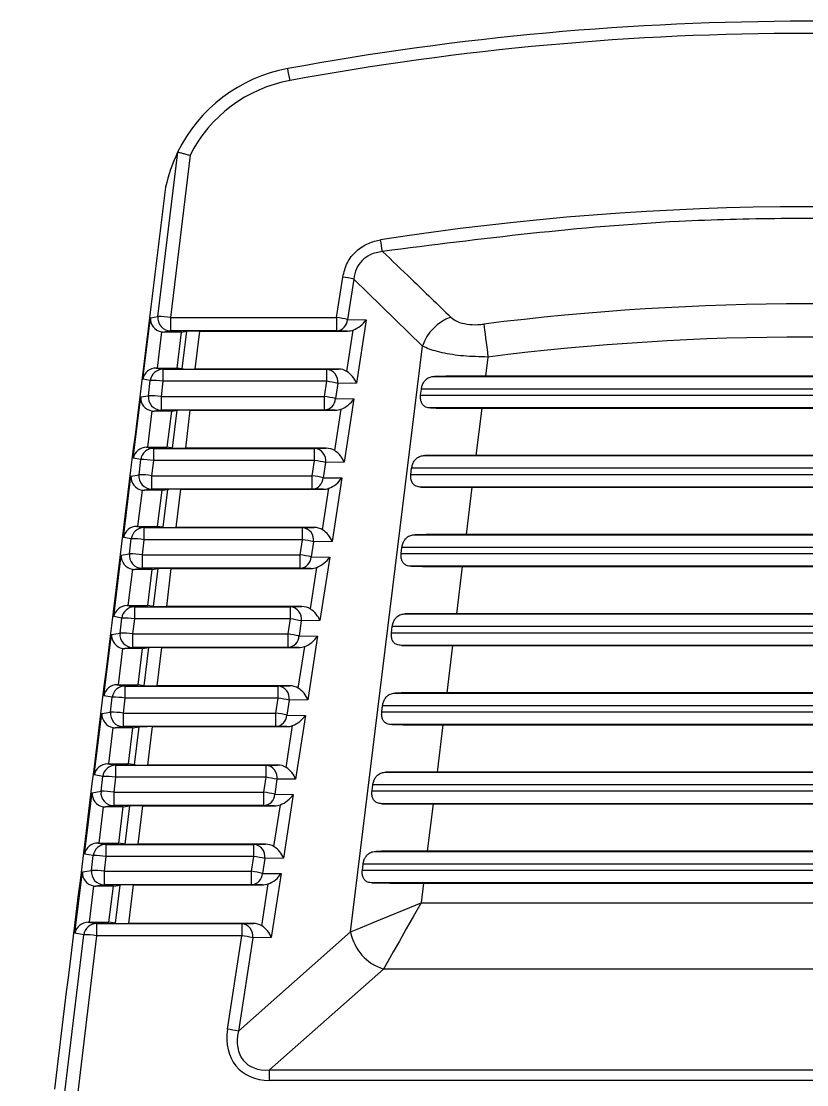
# Model space of a CAD drawing. Extents: x 12.3 to 108.7, y 1.1 to 80.4.
# Drawn here: x 47.134 to 47.749, y 36.939 to 37.772 of the extents above; entities that cross this region are included whole.
import ezdxf

# ---------------------------------------------------------------- set-up
doc = ezdxf.new("R2010")
doc.units = 0
doc.header["$MEASUREMENT"] = 0
doc.layers.add('OBJECT', color=7, linetype='CONTINUOUS')

msp = doc.modelspace()

# ---------------------------------------------------------------- linework, layer by layer
at = {"layer": 'OBJECT'}
for p, q in [((47.24093, 37.54063), (47.25637, 37.66931)), ((47.26608, 37.66692), (47.25084, 37.53994)), ((47.25637, 37.66931), (47.25635, 37.66928)), ((47.38088, 37.53994), (47.38573, 37.57154)), ((47.39433, 37.56996), (47.38948, 37.53835)), ((47.4482, 37.51749), (47.39433, 37.56996)), ((47.23498, 37.53966), (47.24093, 37.54063)), ((47.22908, 37.49159), (47.23498, 37.53966)), ((47.25084, 37.53994), (47.38088, 37.53994)), ((47.25084, 37.53994), (47.25084, 37.52941)), ((47.38088, 37.53994), (47.38088, 37.52941)), ((47.38948, 37.53835), (47.40401, 37.53814)), ((47.40401, 37.53814), (47.39639, 37.48855)), ((47.2437, 37.52868), (47.24021, 37.50028)), ((47.25084, 37.52941), (47.24543, 37.52853)), ((47.2593, 37.52853), (47.24543, 37.52853)), ((47.38088, 37.52941), (47.25084, 37.52941)), ((47.25584, 37.50028), (47.2593, 37.52853)), ((47.2593, 37.52853), (47.26342, 37.5292)), ((47.25987, 37.4996), (47.26342, 37.5292)), ((47.27343, 37.52928), (47.26986, 37.49952)), ((47.27343, 37.52928), (47.38934, 37.52928)), ((47.38934, 37.52928), (47.38088, 37.52941)), ((47.38896, 37.49767), (47.39393, 37.5301)), ((47.39187, 37.05874), (47.4482, 37.51749)), ((47.4995, 37.50895), (47.49766, 37.49391)), ((47.2395, 37.50028), (47.24484, 37.49938)), ((47.24021, 37.50028), (47.25584, 37.50028)), ((47.24484, 37.49938), (47.24484, 37.48991)), ((47.24484, 37.49938), (47.3732, 37.49938)), ((47.25987, 37.4996), (47.25584, 37.50028)), ((47.38232, 37.49952), (47.26986, 37.49952)), ((47.3732, 37.49938), (47.38232, 37.49952)), ((47.3732, 37.48991), (47.3732, 37.49938)), ((47.23492, 37.4906), (47.22908, 37.49159)), ((47.23349, 37.47866), (47.23492, 37.4906)), ((47.45756, 37.49378), (48.04101, 37.49378)), ((48.00091, 37.49391), (47.49766, 37.49391)), ((47.24484, 37.48991), (47.2434, 37.47797)), ((47.3732, 37.48991), (47.24484, 37.48991)), ((47.37137, 37.47797), (47.3732, 37.48991)), ((47.3818, 37.48833), (47.37996, 37.47638)), ((47.39639, 37.48855), (47.3818, 37.48833)), ((47.44673, 37.47904), (47.44731, 37.48378)), ((48.05125, 37.48378), (47.44731, 37.48378)), ((47.22147, 37.42959), (47.22737, 37.47766)), ((47.22737, 37.47766), (47.23349, 37.47866)), ((47.2434, 37.47797), (47.2434, 37.46744)), ((47.2434, 37.47797), (47.37137, 37.47797)), ((47.37137, 37.46744), (47.37137, 37.47797)), ((47.37996, 37.47638), (47.39449, 37.47617)), ((47.39449, 37.47617), (47.38687, 37.42652)), ((47.44673, 37.47904), (48.05183, 37.47904)), ((47.23608, 37.46668), (47.2326, 37.43828)), ((47.2434, 37.46744), (47.23782, 37.46653)), ((47.25169, 37.46653), (47.23782, 37.46653)), ((47.37137, 37.46744), (47.2434, 37.46744)), ((47.24822, 37.43828), (47.25169, 37.46653)), ((47.25169, 37.46653), (47.25599, 37.46723)), ((47.25243, 37.43757), (47.25599, 37.46723)), ((47.26599, 37.46731), (47.26241, 37.43749)), ((47.26599, 37.46731), (47.37983, 37.46731)), ((47.37983, 37.46731), (47.37137, 37.46744)), ((47.37943, 37.43564), (47.38442, 37.46813)), ((48.04404, 37.46904), (47.45452, 37.46904)), ((47.49459, 37.46891), (47.49004, 37.43191)), ((47.49459, 37.46891), (48.00398, 37.46891)), ((47.23189, 37.43828), (47.23739, 37.43735)), ((47.2326, 37.43828), (47.24822, 37.43828)), ((47.23739, 37.43735), (47.23739, 37.42788)), ((47.23739, 37.43735), (47.36368, 37.43735)), ((47.25243, 37.43757), (47.24822, 37.43828)), ((47.3728, 37.43749), (47.26241, 37.43749)), ((47.36368, 37.43735), (47.3728, 37.43749)), ((47.36368, 37.42788), (47.36368, 37.43735)), ((47.44994, 37.43178), (48.04862, 37.43178)), ((48.00852, 37.43191), (47.49004, 37.43191)), ((47.22748, 37.42857), (47.22147, 37.42959)), ((47.22606, 37.41668), (47.22748, 37.42857)), ((47.23739, 37.42788), (47.23597, 37.41599)), ((47.36368, 37.42788), (47.23739, 37.42788)), ((47.36186, 37.41599), (47.36368, 37.42788)), ((47.37228, 37.4263), (47.37045, 37.41441)), ((47.38687, 37.42652), (47.37228, 37.4263)), ((47.21385, 37.36759), (47.21976, 37.41566)), ((47.21976, 37.41566), (47.22606, 37.41668)), ((47.23597, 37.41599), (47.23597, 37.40547)), ((47.23597, 37.41599), (47.36186, 37.41599)), ((47.36186, 37.40547), (47.36186, 37.41599)), ((47.43912, 37.41704), (47.4397, 37.42178)), ((47.43912, 37.41704), (48.05945, 37.41704)), ((48.05886, 37.42178), (47.4397, 37.42178)), ((47.37045, 37.41441), (47.38498, 37.41419)), ((47.38498, 37.41419), (47.37735, 37.36449)), ((48.05166, 37.40704), (47.44691, 37.40704)), ((47.48698, 37.40691), (47.48243, 37.36991)), ((47.48698, 37.40691), (48.01159, 37.40691)), ((47.22847, 37.40469), (47.22498, 37.37628)), ((47.23597, 37.40547), (47.2302, 37.40453)), ((47.24408, 37.40453), (47.2302, 37.40453)), ((47.36186, 37.40547), (47.23597, 37.40547)), ((47.24061, 37.37628), (47.24408, 37.40453)), ((47.24408, 37.40453), (47.24855, 37.40526)), ((47.24498, 37.37555), (47.24855, 37.40526)), ((47.25855, 37.40534), (47.25497, 37.37546)), ((47.25855, 37.40534), (47.37032, 37.40534)), ((47.37032, 37.40534), (47.36186, 37.40547)), ((47.36991, 37.37361), (47.37491, 37.40615)), ((47.22428, 37.37628), (47.22995, 37.37533)), ((47.22498, 37.37628), (47.24061, 37.37628)), ((47.22995, 37.37533), (47.22995, 37.36585)), ((47.22995, 37.37533), (47.35416, 37.37533)), ((47.24498, 37.37555), (47.24061, 37.37628)), ((47.36328, 37.37546), (47.25497, 37.37546)), ((47.35416, 37.37533), (47.36328, 37.37546)), ((47.35416, 37.36585), (47.35416, 37.37533)), ((47.22004, 37.36654), (47.21385, 37.36759)), ((47.21862, 37.35471), (47.22004, 37.36654)), ((47.22995, 37.36585), (47.22853, 37.35402)), ((47.35416, 37.36585), (47.22995, 37.36585)), ((47.35234, 37.35402), (47.35416, 37.36585)), ((47.44233, 37.36978), (48.05623, 37.36978)), ((48.01613, 37.36991), (47.48243, 37.36991)), ((47.36275, 37.36427), (47.36094, 37.35244)), ((47.37735, 37.36449), (47.36275, 37.36427)), ((47.43151, 37.35504), (47.43209, 37.35978)), ((48.06648, 37.35978), (47.43209, 37.35978)), ((47.20624, 37.30559), (47.21214, 37.35366)), ((47.21214, 37.35366), (47.21862, 37.35471)), ((47.22853, 37.35402), (47.22853, 37.3435)), ((47.22853, 37.35402), (47.35234, 37.35402)), ((47.35234, 37.3435), (47.35234, 37.35402)), ((47.36094, 37.35244), (47.37547, 37.35222)), ((47.37547, 37.35222), (47.36783, 37.30246)), ((47.43151, 37.35504), (48.06706, 37.35504)), ((47.22086, 37.34269), (47.21737, 37.31428)), ((47.22853, 37.3435), (47.22259, 37.34253)), ((47.23647, 37.34253), (47.22259, 37.34253)), ((47.35234, 37.3435), (47.22853, 37.3435)), ((47.233, 37.31428), (47.23647, 37.34253)), ((47.23647, 37.34253), (47.24111, 37.34329)), ((47.23754, 37.31352), (47.24111, 37.34329)), ((47.25112, 37.34337), (47.24753, 37.31343)), ((47.25112, 37.34337), (47.3608, 37.34337)), ((47.3608, 37.34337), (47.35234, 37.3435)), ((47.36039, 37.31159), (47.3654, 37.34418)), ((48.05927, 37.34504), (47.43929, 37.34504)), ((47.47936, 37.34491), (47.47482, 37.30791)), ((47.47936, 37.34491), (48.0192, 37.34491)), ((47.21666, 37.31428), (47.22251, 37.3133)), ((47.21737, 37.31428), (47.233, 37.31428)), ((47.22251, 37.3133), (47.22251, 37.30383)), ((47.22251, 37.3133), (47.34464, 37.3133)), ((47.23754, 37.31352), (47.233, 37.31428)), ((47.35375, 37.31343), (47.24753, 37.31343)), ((47.34464, 37.3133), (47.35375, 37.31343)), ((47.34464, 37.30383), (47.34464, 37.3133)), ((47.43472, 37.30778), (48.06385, 37.30778)), ((48.02375, 37.30791), (47.47482, 37.30791)), ((47.2126, 37.30452), (47.20624, 37.30559)), ((47.21118, 37.29274), (47.2126, 37.30452)), ((47.22251, 37.30383), (47.22109, 37.29205)), ((47.34464, 37.30383), (47.22251, 37.30383)), ((47.34283, 37.29205), (47.34464, 37.30383)), ((47.35323, 37.30224), (47.35143, 37.29047)), ((47.36783, 37.30246), (47.35323, 37.30224)), ((47.19863, 37.24359), (47.20453, 37.29166)), ((47.20453, 37.29166), (47.21118, 37.29274)), ((47.22109, 37.29205), (47.22109, 37.28152)), ((47.22109, 37.29205), (47.34283, 37.29205)), ((47.34283, 37.28152), (47.34283, 37.29205)), ((47.35143, 37.29047), (47.36596, 37.29025)), ((47.36596, 37.29025), (47.35831, 37.24043)), ((47.42389, 37.29304), (47.42448, 37.29778)), ((47.42389, 37.29304), (48.07467, 37.29304)), ((48.07409, 37.29778), (47.42448, 37.29778)), ((47.35087, 37.24956), (47.35588, 37.28221)), ((48.06688, 37.28304), (47.43168, 37.28304)), ((47.47175, 37.28291), (47.46721, 37.24591)), ((47.47175, 37.28291), (48.02681, 37.28291)), ((47.21325, 37.28069), (47.20976, 37.25228)), ((47.22109, 37.28152), (47.21498, 37.28053)), ((47.22885, 37.28053), (47.21498, 37.28053)), ((47.34283, 37.28152), (47.22109, 37.28152)), ((47.22538, 37.25228), (47.22885, 37.28053)), ((47.22885, 37.28053), (47.23368, 37.28132)), ((47.2301, 37.25149), (47.23368, 37.28132)), ((47.24368, 37.2814), (47.24008, 37.25141)), ((47.24368, 37.2814), (47.35129, 37.2814)), ((47.35129, 37.2814), (47.34283, 37.28152)), ((47.20905, 37.25228), (47.21506, 37.25127)), ((47.20976, 37.25228), (47.22538, 37.25228)), ((47.21506, 37.25127), (47.21506, 37.2418)), ((47.21506, 37.25127), (47.33512, 37.25127)), ((47.2301, 37.25149), (47.22538, 37.25228)), ((47.34423, 37.25141), (47.24008, 37.25141)), ((47.33512, 37.25127), (47.34423, 37.25141)), ((47.33512, 37.2418), (47.33512, 37.25127)), ((47.20515, 37.24249), (47.19863, 37.24359)), ((47.20375, 37.23077), (47.20515, 37.24249)), ((47.21506, 37.2418), (47.21366, 37.23008)), ((47.33512, 37.2418), (47.21506, 37.2418)), ((47.33332, 37.23008), (47.33512, 37.2418)), ((47.34371, 37.24021), (47.34191, 37.2285)), ((47.35831, 37.24043), (47.34371, 37.24021)), ((47.42711, 37.24578), (48.07146, 37.24578)), ((48.03136, 37.24591), (47.46721, 37.24591)), ((47.41628, 37.23104), (47.41686, 37.23578)), ((48.0817, 37.23578), (47.41686, 37.23578)), ((47.19102, 37.18159), (47.19692, 37.22966)), ((47.19692, 37.22966), (47.20375, 37.23077)), ((47.21366, 37.23008), (47.21366, 37.21955)), ((47.21366, 37.23008), (47.33332, 37.23008)), ((47.33332, 37.21955), (47.33332, 37.23008)), ((47.34191, 37.2285), (47.35644, 37.22828)), ((47.35644, 37.22828), (47.34879, 37.1784)), ((47.41628, 37.23104), (48.08228, 37.23104)), ((47.20563, 37.21869), (47.20215, 37.19028)), ((47.21366, 37.21955), (47.20737, 37.21853)), ((47.22124, 37.21853), (47.20737, 37.21853)), ((47.33332, 37.21955), (47.21366, 37.21955)), ((47.21777, 37.19028), (47.22124, 37.21853)), ((47.22124, 37.21853), (47.22624, 37.21934)), ((47.22265, 37.18946), (47.22624, 37.21934)), ((47.23625, 37.21943), (47.23264, 37.18938)), ((47.23625, 37.21943), (47.34178, 37.21943)), ((47.34178, 37.21943), (47.33332, 37.21955)), ((47.34135, 37.18753), (47.34637, 37.22024)), ((48.0745, 37.22104), (47.42407, 37.22104)), ((47.46414, 37.22091), (47.45959, 37.18391)), ((47.46414, 37.22091), (48.03443, 37.22091)), ((47.20144, 37.19028), (47.20762, 37.18924)), ((47.20215, 37.19028), (47.21777, 37.19028)), ((47.22265, 37.18946), (47.21777, 37.19028)), ((47.20762, 37.18924), (47.20762, 37.17977)), ((47.20762, 37.18924), (47.3256, 37.18924)), ((47.33471, 37.18938), (47.23264, 37.18938)), ((47.3256, 37.18924), (47.33471, 37.18938)), ((47.3256, 37.17977), (47.3256, 37.18924)), ((47.41949, 37.18378), (48.07907, 37.18378)), ((48.03897, 37.18391), (47.45959, 37.18391)), ((47.19771, 37.18046), (47.19102, 37.18159)), ((47.19631, 37.1688), (47.19771, 37.18046)), ((47.20762, 37.17977), (47.20622, 37.16811)), ((47.3256, 37.17977), (47.20762, 37.17977)), ((47.32381, 37.16811), (47.3256, 37.17977)), ((47.33419, 37.17819), (47.3324, 37.16653)), ((47.34879, 37.1784), (47.33419, 37.17819)), ((47.40867, 37.16904), (47.40925, 37.17378)), ((48.08931, 37.17378), (47.40925, 37.17378)), ((47.1834, 37.11959), (47.18931, 37.16766)), ((47.18931, 37.16766), (47.19631, 37.1688)), ((47.20622, 37.16811), (47.20622, 37.15758)), ((47.20622, 37.16811), (47.32381, 37.16811)), ((47.32381, 37.15758), (47.32381, 37.16811)), ((47.3324, 37.16653), (47.34693, 37.16631)), ((47.34693, 37.16631), (47.33927, 37.11638)), ((47.40867, 37.16904), (48.0899, 37.16904)), ((47.20622, 37.15758), (47.19975, 37.15653)), ((47.32381, 37.15758), (47.20622, 37.15758)), ((47.21363, 37.15653), (47.2188, 37.15737)), ((47.21521, 37.12743), (47.2188, 37.15737)), ((47.22881, 37.15745), (47.2252, 37.12735)), ((47.22881, 37.15745), (47.33227, 37.15745)), ((47.33227, 37.15745), (47.32381, 37.15758)), ((47.33183, 37.1255), (47.33686, 37.15827)), ((48.08211, 37.15904), (47.41646, 37.15904)), ((47.45652, 37.15891), (47.45198, 37.12191)), ((47.45652, 37.15891), (48.04204, 37.15891)), ((47.19802, 37.15668), (47.19453, 37.12828)), ((47.21363, 37.15653), (47.19975, 37.15653)), ((47.21016, 37.12828), (47.21363, 37.15653)), ((47.19383, 37.12828), (47.20018, 37.12721)), ((47.19453, 37.12828), (47.21016, 37.12828)), ((47.20018, 37.12721), (47.20018, 37.11774)), ((47.20018, 37.12721), (47.31607, 37.12721)), ((47.21521, 37.12743), (47.21016, 37.12828)), ((47.32519, 37.12735), (47.2252, 37.12735)), ((47.31607, 37.12721), (47.32519, 37.12735)), ((47.31607, 37.11774), (47.31607, 37.12721)), ((47.19027, 37.11843), (47.1834, 37.11959)), ((47.18887, 37.10683), (47.19027, 37.11843)), ((47.20018, 37.11774), (47.19879, 37.10614)), ((47.31607, 37.11774), (47.20018, 37.11774)), ((47.31429, 37.10614), (47.31607, 37.11774)), ((47.32467, 37.11616), (47.32289, 37.10455)), ((47.33927, 37.11638), (47.32467, 37.11616)), ((47.41188, 37.12178), (48.08668, 37.12178)), ((48.04658, 37.12191), (47.45198, 37.12191)), ((47.40106, 37.10704), (47.40164, 37.11178)), ((47.40106, 37.10704), (48.09751, 37.10704)), ((48.09693, 37.11178), (47.40164, 37.11178)), ((47.17579, 37.05759), (47.18169, 37.10566)), ((47.18169, 37.10566), (47.18887, 37.10683)), ((47.19879, 37.10614), (47.19879, 37.09561)), ((47.19879, 37.10614), (47.31429, 37.10614)), ((47.31429, 37.09561), (47.31429, 37.10614)), ((47.32289, 37.10455), (47.33742, 37.10434)), ((47.33742, 37.10434), (47.32974, 37.05435)), ((47.19041, 37.09468), (47.18692, 37.06628)), ((47.19879, 37.09561), (47.19214, 37.09453)), ((47.20602, 37.09453), (47.19214, 37.09453)), ((47.31429, 37.09561), (47.19879, 37.09561)), ((47.20255, 37.06628), (47.20602, 37.09453)), ((47.20602, 37.09453), (47.21137, 37.0954)), ((47.20777, 37.0654), (47.21137, 37.0954)), ((47.22137, 37.09548), (47.21775, 37.06532)), ((47.22137, 37.09548), (47.32275, 37.09548)), ((47.32275, 37.09548), (47.31429, 37.09561)), ((47.32231, 37.06347), (47.32734, 37.0963)), ((48.08972, 37.09704), (47.40884, 37.09704)), ((47.44891, 37.09691), (47.44703, 37.08155)), ((47.44891, 37.09691), (48.04965, 37.09691)), ((47.44703, 37.08155), (48.05154, 37.08155)), ((47.18621, 37.06628), (47.19273, 37.06518)), ((47.18692, 37.06628), (47.20255, 37.06628)), ((47.20777, 37.0654), (47.20255, 37.06628)), ((47.31567, 37.06532), (47.21775, 37.06532)), ((47.30655, 37.06518), (47.31567, 37.06532)), ((47.18282, 37.0564), (47.17579, 37.05759)), ((47.19273, 37.06518), (47.19273, 37.05571)), ((47.19273, 37.06518), (47.30655, 37.06518)), ((47.30391, 36.98091), (47.39187, 37.05874)), ((47.30655, 37.06518), (47.30655, 37.05571)), ((47.1338, 36.64786), (47.18282, 37.0564)), ((47.19273, 37.05571), (47.14368, 36.64691)), ((47.30655, 37.05571), (47.19273, 37.05571)), ((47.29531, 36.98249), (47.30655, 37.05571)), ((47.31515, 37.05413), (47.30391, 36.98091)), ((47.32974, 37.05435), (47.31515, 37.05413)), ((47.41766, 37.02959), (47.32832, 36.95054)), ((48.0809, 37.02959), (47.41766, 37.02959)), ((47.32832, 36.94241), (47.32832, 36.95054)), ((47.32832, 36.95054), (48.17025, 36.95054)), ((48.17025, 36.94241), (47.32832, 36.94241))]:
    msp.add_line(p, q, dxfattribs=at)
at = {"layer": 'OBJECT', "flags": 128}
for points in [[(47.49626, 37.53473), (47.49654, 37.53257), (47.49686, 37.53), (47.49723, 37.52707), (47.49763, 37.52383), (47.49807, 37.52034), (47.49854, 37.51665), (47.49902, 37.51284), (47.4995, 37.50895)], [(47.39187, 37.05874), (47.3997, 37.06197), (47.40959, 37.06606), (47.42112, 37.07083), (47.43379, 37.07607), (47.44703, 37.08155)], [(47.44703, 37.08155), (47.44114, 37.07113), (47.43543, 37.06103), (47.43007, 37.05155), (47.42523, 37.04298), (47.42105, 37.03559), (47.41766, 37.02959)]]:
    msp.add_lwpolyline(points, dxfattribs=at)
at = {"layer": 'OBJECT'}
for centre, radius, start, end in [((47.74928, 35.52191), 2.25, 79.58626, 100.41374), ((47.74928, 35.52244), 2.24, 79.58626, 100.41374), ((47.36427, 37.61682), 0.12, 100.41374, 154.07816), ((47.10468, 37.68382), 0.24331, 9.8734, 12.10633), ((47.36427, 37.61735), 0.11, 100.41374, 153.21373), ((47.36427, 37.61682), 0.12, 154.07816, 167.89295), ((46.67604, 37.48423), 0.7485, 8.25254, 8.95535), ((47.3695, 37.45928), 0.11343, 77.35846, 81.77446), ((47.74928, 35.52191), 2.02866, 82.8353, 97.1647), ((47.25085, 37.53941), 0.01, 173.00939, 269.9229), ((47.24217, 37.48694), 0.0537, 80.71183, 91.32826), ((47.36463, 37.42755), 0.11356, 77.36102, 81.7719), ((47.3802, 37.53866), 0.00928, 274.19183, 358.08477), ((47.48235, 37.50609), 0.036, 109.32763, 161.53916), ((47.74928, 35.52191), 2.00268, 82.8353, 97.1647), ((47.24485, 37.48939), 0.01, 90.062, 173.02444), ((47.37231, 37.48982), 0.0096, 351.04623, 84.68666), ((47.23617, 37.43692), 0.0537, 80.71188, 91.32821), ((47.35697, 37.37765), 0.11343, 77.35846, 81.77446), ((47.24342, 37.47744), 0.01, 173.01175, 269.92054), ((47.23474, 37.42497), 0.0537, 80.71181, 91.32828), ((47.35517, 37.36585), 0.11329, 77.35566, 81.77727), ((47.37069, 37.47669), 0.00928, 274.19391, 358.08269), ((47.2374, 37.42736), 0.01, 90.06284, 173.0236), ((47.36279, 37.42779), 0.0096, 351.04795, 84.68494), ((47.22872, 37.37483), 0.05375, 80.71564, 91.32107), ((47.34743, 37.3155), 0.11355, 77.36269, 81.77401), ((47.23598, 37.41547), 0.01, 173.00889, 269.9234), ((47.22729, 37.36294), 0.05375, 80.71563, 91.32108), ((47.34561, 37.30361), 0.11355, 77.36269, 81.77401), ((47.36118, 37.41472), 0.00928, 274.19183, 358.08477), ((47.22996, 37.36533), 0.01, 90.06213, 173.02409), ((47.35327, 37.36577), 0.0096, 351.04623, 84.68666), ((47.22128, 37.31286), 0.0537, 80.7119, 91.32822), ((47.33793, 37.25359), 0.11343, 77.35846, 81.77446), ((47.22854, 37.3535), 0.01, 173.00939, 269.9229), ((47.21986, 37.30103), 0.0537, 80.71188, 91.32821), ((47.33605, 37.24143), 0.11377, 77.36508, 81.76784), ((47.35167, 37.35275), 0.00928, 274.19183, 358.08477), ((47.22252, 37.3033), 0.01, 90.06284, 173.02339), ((47.34375, 37.30374), 0.0096, 351.04795, 84.68494), ((47.21383, 37.25077), 0.05376, 80.71566, 91.32108), ((47.32839, 37.19145), 0.11355, 77.36269, 81.77401), ((47.22111, 37.29152), 0.01, 173.01133, 269.92117), ((47.21243, 37.23906), 0.0537, 80.7119, 91.32822), ((47.3266, 37.17979), 0.11343, 77.35846, 81.77446), ((47.34215, 37.29078), 0.00928, 274.19391, 358.08269), ((47.21507, 37.24127), 0.01, 90.06191, 173.02431), ((47.33423, 37.24171), 0.0096, 351.04623, 84.68666), ((47.2064, 37.1888), 0.0537, 80.7119, 91.32822), ((47.31886, 37.1294), 0.11356, 77.36108, 81.77184), ((47.21367, 37.22955), 0.01, 173.01196, 269.92054), ((47.20499, 37.17708), 0.0537, 80.7119, 91.32822), ((47.31712, 37.11796), 0.11329, 77.35574, 81.77719), ((47.33264, 37.22881), 0.00928, 274.1958, 358.0808), ((47.20763, 37.17924), 0.01, 90.06284, 173.02339), ((47.32471, 37.17968), 0.0096, 351.04795, 84.68494), ((47.19895, 37.12672), 0.05376, 80.71566, 91.32108), ((47.30935, 37.06739), 0.11355, 77.36269, 81.77401), ((47.20624, 37.16758), 0.01, 173.00909, 269.92341), ((47.19755, 37.11506), 0.05376, 80.71566, 91.32108), ((47.30756, 37.05574), 0.11354, 77.36247, 81.77424), ((47.32313, 37.16684), 0.00928, 274.19183, 358.08477), ((47.20019, 37.11722), 0.01, 90.06191, 173.02431), ((47.31518, 37.11765), 0.0096, 351.04623, 84.68666), ((47.19151, 37.06474), 0.0537, 80.7119, 91.32822), ((47.29982, 37.00534), 0.11357, 77.36117, 81.77175), ((47.1988, 37.10561), 0.01, 173.00959, 269.92291), ((47.19012, 37.05314), 0.0537, 80.7119, 91.32822), ((47.29804, 36.99374), 0.11356, 77.36108, 81.77184), ((47.31361, 37.10486), 0.00928, 274.19183, 358.08477), ((47.19275, 37.05519), 0.01, 90.06272, 173.02351), ((47.30566, 37.05562), 0.0096, 351.04761, 84.68504), ((47.42872, 37.06535), 0.03744, 190.18361, 252.8164), ((47.18406, 37.00266), 0.05376, 80.71566, 91.32108), ((47.29031, 36.94334), 0.11354, 77.36251, 81.77411), ((47.27911, 36.87038), 0.11328, 77.35551, 81.77741)]:
    msp.add_arc(centre, radius, start, end, dxfattribs=at)
for centre, major_axis, ratio, start_param, end_param in [((47.74928, 35.45627), (0, 2.17033), 0.999535, 6.128671, 6.4377), ((47.24489, 37.53845), (0.00734, -0.00707), 0.946913, 3.811986, 5.330422), ((47.39541, 37.53919), (0.00979, 0.00828), 0.557988, 4.134811, 5.189222), ((47.24543, 37.53853), (-0.00989, -0.0016), 0.998514, 1.236067, 1.409966), ((47.27348, 37.5292), (0.01007, 0), 0.008673, 1.576038, 3.088121), ((47.3896, 37.53928), (0.01154, 0.00087), 0.862782, 4.62558, 5.031841), ((47.23899, 37.49037), (0.00821, 0.00613), 0.948914, 0.904125, 2.352461), ((47.24022, 37.50037), (0.01008, 0), 0.008662, 4.641225, 4.711325), ((47.26993, 37.49961), (0.01007, 0), 0.00868, 3.192982, 4.705065), ((47.38196, 37.48951), (0.01153, 0.0012), 0.861198, 0.832372, 1.450105), ((47.3878, 37.4896), (-0.00769, 0.00883), 0.591833, 4.129844, 5.184255), ((47.49759, 37.49338), (0.06045, 0), 0.008662, 1.569733, 2.294663), ((47.23728, 37.47645), (0.00734, -0.00707), 0.946913, 3.811986, 5.330422), ((47.3859, 37.47722), (0.00979, 0.00828), 0.557988, 4.134811, 5.189222), ((47.23782, 37.47653), (-0.00989, -0.0016), 0.998514, 1.236067, 1.409966), ((47.26604, 37.46722), (0.01007, 0), 0.008673, 1.576038, 3.088121), ((47.38009, 37.47731), (0.01154, 0.00087), 0.862782, 4.62558, 5.031841), ((47.49465, 37.46943), (0.06045, 0), 0.008662, 3.986395, 4.711325), ((47.23138, 37.42837), (0.00821, 0.00613), 0.948914, 0.904125, 2.352461), ((47.23261, 37.43837), (0.01008, 0), 0.008662, 4.641225, 4.711325), ((47.26249, 37.43758), (0.01007, 0), 0.00868, 3.192982, 4.705065), ((47.37244, 37.42749), (0.01153, 0.0012), 0.861198, 0.832372, 1.450105), ((47.37828, 37.42757), (-0.00769, 0.00883), 0.591833, 4.129844, 5.184255), ((47.48998, 37.43138), (0.06045, 0), 0.008662, 1.569733, 2.294663), ((47.22967, 37.41445), (0.00734, -0.00707), 0.946913, 3.811986, 5.330422), ((47.37638, 37.41525), (0.00979, 0.00828), 0.557988, 4.134811, 5.189222), ((47.48704, 37.40743), (0.06045, 0), 0.008662, 3.986395, 4.711325), ((47.23021, 37.41453), (-0.00989, -0.0016), 0.998514, 1.236067, 1.409966), ((47.25861, 37.40525), (0.01007, 0), 0.008673, 1.576038, 3.088121), ((47.37057, 37.41534), (0.01154, 0.00087), 0.862782, 4.62558, 5.031841), ((47.22377, 37.36637), (0.00821, 0.00613), 0.948914, 0.904125, 2.352461), ((47.22499, 37.37637), (0.01008, 0), 0.008662, 4.641225, 4.711325), ((47.25504, 37.37555), (0.01007, 0), 0.00868, 3.192982, 4.705065), ((47.36292, 37.36546), (0.01153, 0.0012), 0.861198, 0.832372, 1.450105), ((47.36876, 37.36555), (-0.00769, 0.00883), 0.591833, 4.129844, 5.184255), ((47.48237, 37.36938), (0.06045, 0), 0.008662, 1.569733, 2.294663), ((47.22206, 37.35245), (0.00734, -0.00707), 0.946913, 3.811986, 5.330422), ((47.36687, 37.35328), (0.00979, 0.00828), 0.557988, 4.134811, 5.189222), ((47.2226, 37.35253), (-0.00989, -0.0016), 0.998514, 1.236067, 1.409966), ((47.25117, 37.34328), (0.01007, 0), 0.008673, 1.576038, 3.088121), ((47.36106, 37.35336), (0.01154, 0.00087), 0.862782, 4.62558, 5.031841), ((47.47943, 37.34543), (0.06045, 0), 0.008662, 3.986395, 4.711325), ((47.21615, 37.30437), (0.00821, 0.00613), 0.948914, 0.904125, 2.352461), ((47.21738, 37.31437), (0.01008, 0), 0.008662, 4.641225, 4.711325), ((47.2476, 37.31352), (0.01007, 0), 0.00868, 3.192982, 4.705065), ((47.3534, 37.30343), (0.01153, 0.0012), 0.861198, 0.832372, 1.450105), ((47.35923, 37.30352), (-0.00769, 0.00883), 0.591833, 4.129844, 5.184255), ((47.47476, 37.30738), (0.06045, 0), 0.008662, 1.569733, 2.294663), ((47.21444, 37.29045), (0.00734, -0.00707), 0.946913, 3.811986, 5.330422), ((47.35736, 37.29131), (0.00979, 0.00828), 0.557988, 4.134811, 5.189222), ((47.35155, 37.29139), (0.01154, 0.00087), 0.862782, 4.62558, 5.031841), ((47.47181, 37.28343), (0.06045, 0), 0.008662, 3.986395, 4.711325), ((47.21498, 37.29053), (-0.00989, -0.0016), 0.998514, 1.236067, 1.409966), ((47.24373, 37.28131), (0.01007, 0), 0.008673, 1.576038, 3.088121), ((47.20854, 37.24237), (0.00821, 0.00613), 0.948914, 0.904125, 2.352461), ((47.20977, 37.25237), (0.01008, 0), 0.008662, 4.641225, 4.711325), ((47.24016, 37.25149), (0.01007, 0), 0.00868, 3.192982, 4.705065), ((47.34387, 37.2414), (0.01153, 0.0012), 0.861198, 0.832372, 1.450105), ((47.34971, 37.24149), (-0.00769, 0.00883), 0.591833, 4.129844, 5.184255), ((47.46714, 37.24538), (0.06045, 0), 0.008662, 1.569733, 2.294663), ((47.20683, 37.22845), (0.00734, -0.00707), 0.946913, 3.811986, 5.330422), ((47.34785, 37.22933), (0.00979, 0.00828), 0.557988, 4.134811, 5.189222), ((47.20737, 37.22853), (-0.00989, -0.0016), 0.998514, 1.236067, 1.409966), ((47.2363, 37.21934), (0.01007, 0), 0.008673, 1.576038, 3.088121), ((47.34204, 37.22942), (0.01154, 0.00087), 0.862782, 4.62558, 5.031841), ((47.4642, 37.22143), (0.06045, 0), 0.008662, 3.986395, 4.711325), ((47.20093, 37.18037), (0.00821, 0.00613), 0.948914, 0.904125, 2.352461), ((47.20216, 37.19037), (0.01008, 0), 0.008662, 4.641225, 4.711325), ((47.23271, 37.18946), (0.01007, 0), 0.00868, 3.192982, 4.705065), ((47.33435, 37.17937), (0.01153, 0.0012), 0.861198, 0.832372, 1.450105), ((47.34019, 37.17946), (-0.00769, 0.00883), 0.591833, 4.129844, 5.184255), ((47.45953, 37.18338), (0.06045, 0), 0.008662, 1.569733, 2.294663), ((47.19922, 37.16645), (0.00734, -0.00707), 0.946913, 3.811986, 5.330422), ((47.33833, 37.16736), (0.00979, 0.00828), 0.557988, 4.134811, 5.189222), ((47.22886, 37.15737), (0.01007, 0), 0.008673, 1.576038, 3.088121), ((47.33252, 37.16745), (0.01154, 0.00087), 0.862782, 4.62558, 5.031841), ((47.45659, 37.15943), (0.06045, 0), 0.008662, 3.986395, 4.711325), ((47.19976, 37.16653), (-0.00989, -0.0016), 0.998514, 1.236067, 1.409966), ((47.19332, 37.11837), (0.00821, 0.00613), 0.948914, 0.904125, 2.352461), ((47.19454, 37.12837), (0.01008, 0), 0.008662, 4.641225, 4.711325), ((47.22527, 37.12744), (0.01007, 0), 0.00868, 3.192982, 4.705065), ((47.32483, 37.11734), (0.01153, 0.0012), 0.861198, 0.832372, 1.450105), ((47.33067, 37.11743), (-0.00769, 0.00883), 0.591833, 4.129844, 5.184255), ((47.45192, 37.12138), (0.06045, 0), 0.008662, 1.569733, 2.294663), ((47.19161, 37.10445), (0.00734, -0.00707), 0.946913, 3.811986, 5.330422), ((47.32882, 37.10539), (0.00979, 0.00828), 0.557988, 4.134811, 5.189222), ((47.19214, 37.10453), (-0.00989, -0.0016), 0.998514, 1.236067, 1.409966), ((47.22143, 37.0954), (0.01007, 0), 0.008673, 1.576038, 3.088121), ((47.32301, 37.10548), (0.01154, 0.00087), 0.862782, 4.62558, 5.031841), ((47.44898, 37.09743), (0.06045, 0), 0.008662, 3.986395, 4.711325), ((47.1857, 37.05637), (0.00821, 0.00613), 0.948914, 0.904125, 2.352461), ((47.18693, 37.06637), (0.01008, 0), 0.008662, 4.641225, 4.711325), ((47.21783, 37.06541), (0.01007, 0), 0.00868, 3.192982, 4.705065), ((47.31531, 37.05531), (0.01153, 0.0012), 0.861198, 0.832372, 1.450105), ((47.32115, 37.0554), (-0.00769, 0.00883), 0.591833, 4.129844, 5.184255), ((47.34301, 36.99005), (0.03951, 0.03792), 0.729911, 2.380192, 3.791718), ((47.34301, 36.98952), (0.03434, 0.03241), 0.634863, 2.385346, 3.796872)]:
    msp.add_ellipse(centre, major_axis=major_axis, ratio=ratio, start_param=start_param, end_param=end_param, dxfattribs=at)
for points, knots in [([(47.25637, 37.66931), (47.25654, 37.66932), (47.25688, 37.66934), (47.25869, 37.66896), (47.26124, 37.66832), (47.26379, 37.6676), (47.26544, 37.66712), (47.26601, 37.66694), (47.26608, 37.66692)], [0, 0, 0, 0, 0.21928, 0.438506, 0.65924, 0.882985, 0.985825, 1, 1, 1, 1]), ([(47.24694, 37.64199), (47.24624, 37.63631), (47.24272, 37.60788), (47.22794, 37.48848), (47.19952, 37.2587), (47.17402, 37.05163), (47.15972, 36.93555)], [0, 0, 0, 0, 0.024148, 0.120739, 0.507104, 1, 1, 1, 1]), ([(48.08177, 37.59167), (48.07518, 37.59268), (48.04222, 37.59771), (47.93186, 37.61169), (47.8205, 37.6178), (47.70928, 37.61725), (47.59801, 37.61454), (47.49416, 37.60143), (47.4168, 37.59167)], [0, 0, 0, 0, 0.029967, 0.149857, 0.5, 0.529967, 0.649857, 1, 1, 1, 1]), ([(47.38573, 37.57154), (47.38667, 37.57535), (47.38855, 37.58297), (47.39592, 37.59224), (47.40524, 37.59841), (47.41217, 37.6), (47.41542, 37.60075)], [0, 0, 0, 0, 0.2618797, 0.5244062, 0.7764192, 1, 1, 1, 1]), ([(47.4168, 37.59167), (47.41349, 37.59103), (47.40762, 37.58989), (47.4006, 37.58471), (47.3959, 37.57804), (47.39486, 37.57271), (47.39433, 37.56996)], [0, 0, 0, 0, 0.295335, 0.524714, 0.754461, 1, 1, 1, 1]), ([(47.4168, 37.59167), (47.42437, 37.58445), (47.44228, 37.56736), (47.46013, 37.55005), (47.47043, 37.54006)], [0, 0, 0, 0, 0.422663, 1, 1, 1, 1]), ([(47.47043, 37.54006), (47.472, 37.53886), (47.47513, 37.53646), (47.48277, 37.5345), (47.49018, 37.53411), (47.49468, 37.53457), (47.49626, 37.53473)], [0, 0, 0, 0, 0.288934, 0.578768, 0.851943, 1, 1, 1, 1]), ([(47.4995, 37.50895), (47.49303, 37.5091), (47.48007, 37.5094), (47.4629, 37.5121), (47.45294, 37.51511), (47.44901, 37.51708), (47.4482, 37.51749)], [0, 0, 0, 0, 0.3073985, 0.6149235, 0.9206472, 1, 1, 1, 1]), ([(47.44731, 37.48378), (47.4475, 37.48479), (47.44788, 37.4868), (47.4492, 37.48945), (47.45125, 37.49186), (47.45409, 37.49348), (47.45644, 37.49368), (47.45756, 37.49378)], [0, 0, 0, 0, 0.161017, 0.321395, 0.497913, 0.763002, 1, 1, 1, 1]), ([(47.45452, 37.46904), (47.45328, 37.46915), (47.4511, 37.46935), (47.4487, 37.47099), (47.44725, 37.47326), (47.44655, 37.47605), (47.44667, 37.47808), (47.44673, 37.47904)], [0, 0, 0, 0, 0.278302, 0.490793, 0.665976, 0.842126, 1, 1, 1, 1]), ([(47.4397, 37.42178), (47.43989, 37.42279), (47.44027, 37.4248), (47.44159, 37.42745), (47.44363, 37.42986), (47.44647, 37.43148), (47.44883, 37.43168), (47.44994, 37.43178)], [0, 0, 0, 0, 0.1610177, 0.3213828, 0.497912, 0.763001, 1, 1, 1, 1]), ([(47.44691, 37.40704), (47.44567, 37.40715), (47.44349, 37.40735), (47.44109, 37.40899), (47.43963, 37.41126), (47.43893, 37.41405), (47.43906, 37.41608), (47.43912, 37.41704)], [0, 0, 0, 0, 0.278302, 0.490793, 0.665976, 0.842126, 1, 1, 1, 1]), ([(47.43209, 37.35978), (47.43228, 37.36079), (47.43266, 37.3628), (47.43398, 37.36545), (47.43602, 37.36786), (47.43886, 37.36948), (47.44122, 37.36968), (47.44233, 37.36978)], [0, 0, 0, 0, 0.1610182, 0.321384, 0.4979041, 0.763, 1, 1, 1, 1]), ([(47.43929, 37.34504), (47.43806, 37.34515), (47.43588, 37.34535), (47.43348, 37.34699), (47.43202, 37.34926), (47.43132, 37.35205), (47.43145, 37.35408), (47.43151, 37.35504)], [0, 0, 0, 0, 0.278301, 0.490792, 0.665974, 0.84211, 1, 1, 1, 1]), ([(47.42448, 37.29778), (47.42467, 37.29879), (47.42504, 37.3008), (47.42636, 37.30345), (47.42841, 37.30586), (47.43125, 37.30748), (47.43361, 37.30768), (47.43472, 37.30778)], [0, 0, 0, 0, 0.1610182, 0.321384, 0.4979041, 0.763, 1, 1, 1, 1]), ([(47.43168, 37.28304), (47.43045, 37.28315), (47.42827, 37.28335), (47.42587, 37.28499), (47.42441, 37.28726), (47.42371, 37.29005), (47.42383, 37.29208), (47.42389, 37.29304)], [0, 0, 0, 0, 0.2783007, 0.4907919, 0.6659741, 0.8421098, 1, 1, 1, 1]), ([(47.41686, 37.23578), (47.41705, 37.23679), (47.41743, 37.2388), (47.41875, 37.24145), (47.4208, 37.24386), (47.42363, 37.24548), (47.42599, 37.24568), (47.42711, 37.24578)], [0, 0, 0, 0, 0.1610182, 0.321384, 0.4979041, 0.763, 1, 1, 1, 1]), ([(47.42407, 37.22104), (47.42283, 37.22115), (47.42065, 37.22135), (47.41825, 37.22299), (47.4168, 37.22526), (47.41609, 37.22805), (47.41622, 37.23008), (47.41628, 37.23104)], [0, 0, 0, 0, 0.2783007, 0.4907919, 0.6659741, 0.8421098, 1, 1, 1, 1]), ([(47.40925, 37.17378), (47.40944, 37.17479), (47.40982, 37.1768), (47.41114, 37.17945), (47.41318, 37.18186), (47.41602, 37.18348), (47.41838, 37.18368), (47.41949, 37.18378)], [0, 0, 0, 0, 0.161019, 0.321385, 0.497904, 0.763, 1, 1, 1, 1]), ([(47.41646, 37.15904), (47.41522, 37.15915), (47.41304, 37.15935), (47.41064, 37.16099), (47.40918, 37.16326), (47.40848, 37.16605), (47.40861, 37.16808), (47.40867, 37.16904)], [0, 0, 0, 0, 0.2783007, 0.4907919, 0.6659741, 0.8421098, 1, 1, 1, 1]), ([(47.40164, 37.11178), (47.40183, 37.11279), (47.40221, 37.1148), (47.40352, 37.11745), (47.40557, 37.11986), (47.40841, 37.12148), (47.41077, 37.12168), (47.41188, 37.12178)], [0, 0, 0, 0, 0.161031, 0.321395, 0.497912, 0.763005, 1, 1, 1, 1]), ([(47.40884, 37.09704), (47.40761, 37.09715), (47.40543, 37.09735), (47.40303, 37.09899), (47.40157, 37.10126), (47.40087, 37.10405), (47.401, 37.10608), (47.40106, 37.10704)], [0, 0, 0, 0, 0.278298, 0.490795, 0.665976, 0.842111, 1, 1, 1, 1])]:
    msp.add_open_spline(points, degree=3, knots=knots, dxfattribs=at)

doc.saveas('drawing.dxf')
